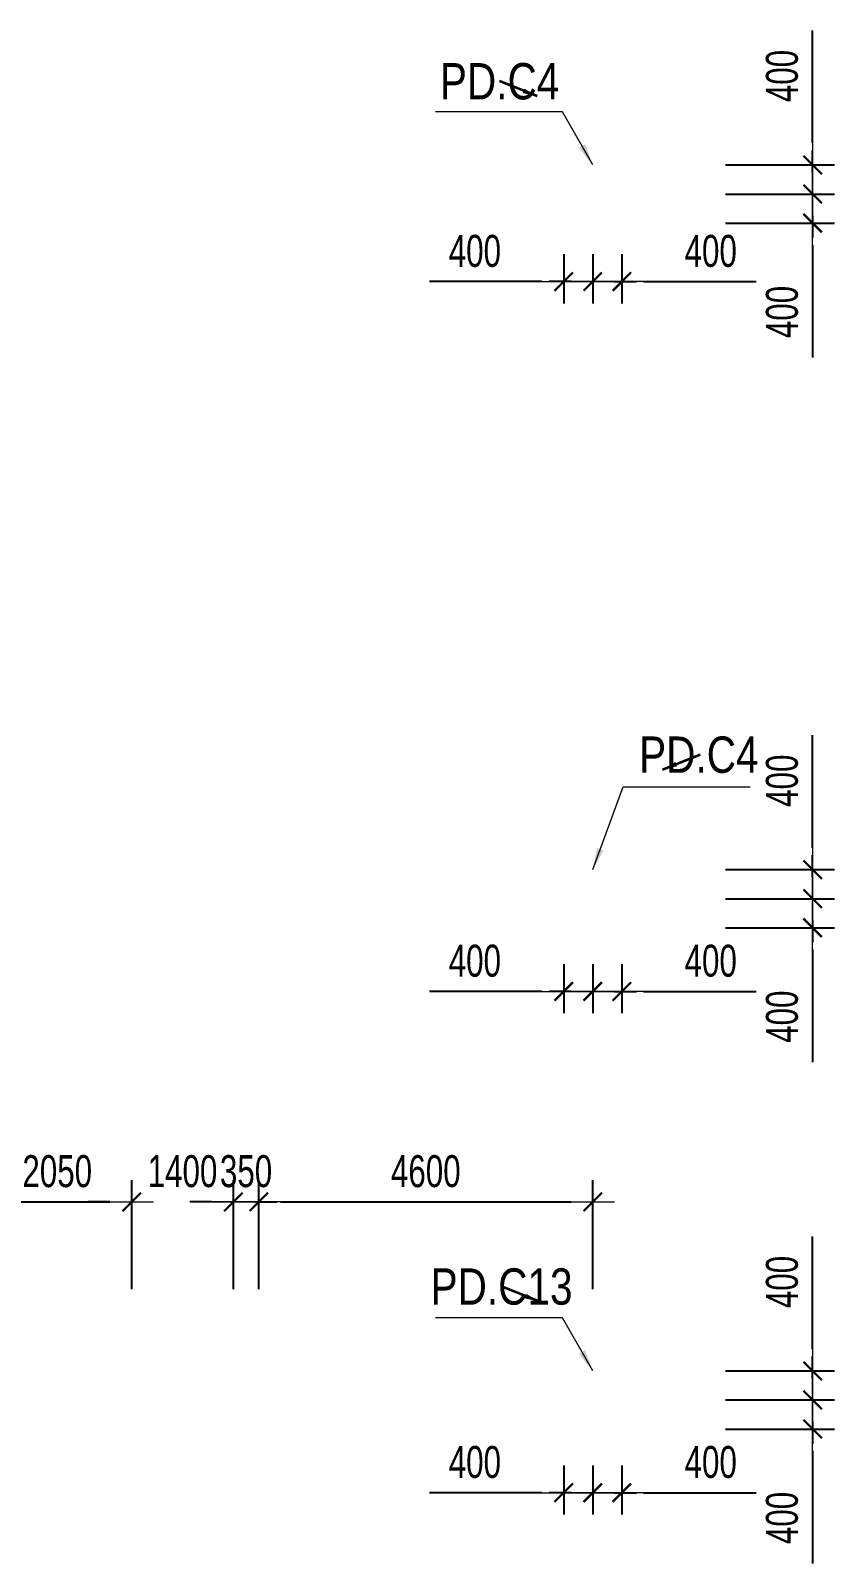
# Model space of a CAD drawing. Header units: millimetres. Extents: x -259680 to 286077, y 2206 to 90611.
# Drawn here: x 89659 to 100727, y 62451 to 83549 of the extents above; entities that cross this region are included whole.
import ezdxf
from ezdxf.enums import TextEntityAlignment as Align

# ---------------------------------------------------------------- set-up
doc = ezdxf.new("R2010")
doc.units = ezdxf.units.MM
doc.layers.get('Defpoints').update_dxf_attribs({"color": 151, "lineweight": 9})
for name, color, linetype, lineweight in [('$0$C1', 20, 'Continuous', 35), ('$1$NDC_S_ANNO', 7, 'Continuous', 20), ('$1$NDC_S_DIM', 1, 'Continuous', 15), ('NDC_S_DIM', 1, 'Continuous', 15)]:
    doc.layers.add(name, color=color, linetype=linetype, lineweight=lineweight)
doc.styles.add('$1$NDC_DIM', font='', dxfattribs={"width": 0.75})
doc.styles.add('$2$ARIAL', font='arial.ttf', dxfattribs={"width": 0.8})
doc.styles.add('NDC_DIM', font='', dxfattribs={"width": 0.75})
doc.styles.get('$1$NDC_DIM').set_extended_font_data('Dotum')
doc.styles.get('NDC_DIM').set_extended_font_data('Dotum')
doc.dimstyles.new('$0$NDC_dim_150', dxfattribs={"dimscale": 150, "dimtxt": 2.2, "dimasz": 1.5, "dimexe": 1.5, "dimexo": 2.5, "dimgap": 1, "dimtad": 1, "dimdec": 0, "dimzin": 0, "dimdsep": 46, "dimtxsty": '$1$NDC_DIM', "dimblk": '$1$DIMMARK', "dimcen": 0.09, "dimdle": 1.2, "dimclrd": 1, "dimclre": 1, "dimclrt": 3, "dimadec": 0, "dimazin": 0, "dimtfac": 1, "dimtdec": 0, "dimtix": 1, "dimtofl": 0, "dimtmove": 0, "dimatfit": 3, "dimfxl": 0, "dimtolj": 1, "dimtzin": 0, "dimarcsym": 0})
doc.dimstyles.new('$1$NDC_dim_iso', dxfattribs={"dimtxt": 2.2, "dimasz": 1, "dimexe": 1.5, "dimexo": 2.5, "dimgap": 1, "dimtad": 1, "dimdec": 0, "dimzin": 0, "dimdsep": 46, "dimtxsty": '$1$NDC_DIM', "dimblk": '$1$DIMMARK', "dimcen": 0.09, "dimdle": 1.2, "dimclrd": 1, "dimclre": 1, "dimclrt": 3, "dimadec": 0, "dimazin": 0, "dimtfac": 1, "dimtdec": 0, "dimtix": 1, "dimtofl": 0, "dimtmove": 0, "dimatfit": 3, "dimfxl": 0, "dimtolj": 1, "dimtzin": 0, "dimarcsym": 0})
doc.dimstyles.new('NDC_dim_200', dxfattribs={"dimscale": 200, "dimtxt": 2.2, "dimasz": 1.5, "dimexe": 1.5, "dimexo": 2.5, "dimgap": 1, "dimtad": 1, "dimdec": 0, "dimzin": 0, "dimdsep": 46, "dimtxsty": 'NDC_DIM', "dimblk": 'DIMMARK', "dimcen": 0.09, "dimdle": 1.2, "dimclrd": 1, "dimclre": 1, "dimclrt": 3, "dimadec": 0, "dimazin": 0, "dimtfac": 1, "dimtdec": 0, "dimtix": 1, "dimtofl": 0, "dimtmove": 0, "dimatfit": 3, "dimfxl": 0, "dimtolj": 1, "dimtzin": 0, "dimarcsym": 0})

# ---------------------------------------------------------------- blocks, each defined once
blk = doc.blocks.new('$1$DIMMARK')
at = {"layer": '$1$NDC_S_DIM', "color": 1}
blk.add_line((-1.5, 0), (1, 0), dxfattribs=at)
at = {"layer": '$1$NDC_S_DIM', "color": 2, "const_width": 0.1}
blk.add_lwpolyline([(-0.424, -0.424), (0.424, 0.424)], dxfattribs=at)
blk = doc.blocks.new('DIMMARK')
at = {"layer": 'NDC_S_DIM', "color": 1}
blk.add_line((-1.5, 0), (1, 0), dxfattribs=at)
at = {"layer": 'NDC_S_DIM', "color": 2, "const_width": 0.1}
blk.add_lwpolyline([(-0.424, -0.424), (0.424, 0.424)], dxfattribs=at)
blk = doc.blocks.new('*D1351')
at = {"layer": 'Defpoints', "color": 0, "ltscale": 100, "transparency": 16777216}
for p in [(97400, 64300), (97800, 64300), (97800, 63424)]:
    blk.add_point(p, dxfattribs=at)
at = {"layer": 'NDC_S_DIM', "color": 1, "lineweight": -2, "ltscale": 100, "transparency": 16777216}
for p, q in [((97400, 63800), (97400, 63124)), ((97800, 63800), (97800, 63124)), ((97100, 63424), (96800, 63424)), ((98100, 63424), (99649, 63424))]:
    blk.add_line(p, q, dxfattribs=at)
at = {"layer": 'NDC_S_DIM', "color": 1, "lineweight": -2, "ltscale": 100, "transparency": 16777216, "xscale": 300, "yscale": 300, "zscale": 300}
blk.add_blockref('DIMMARK', (97400, 63424), dxfattribs=at)
at = {"layer": 'NDC_S_DIM', "color": 1, "lineweight": -2, "ltscale": 100, "transparency": 16777216, "xscale": 300, "yscale": 300, "zscale": 300, "rotation": 180}
blk.add_blockref('DIMMARK', (97800, 63424), dxfattribs=at)
at = {"layer": 'NDC_S_DIM', "color": 3, "ltscale": 100, "transparency": 16777216, "insert": (99024, 63844), "char_height": 440, "attachment_point": 5, "style": 'NDC_DIM'}
blk.add_mtext('\\A1;400', dxfattribs=at)
blk = doc.blocks.new('*D1352')
at = {"layer": 'Defpoints', "color": 0, "ltscale": 100, "transparency": 16777216}
for p in [(97000, 64300), (97400, 64300), (97400, 63424)]:
    blk.add_point(p, dxfattribs=at)
at = {"layer": 'NDC_S_DIM', "color": 1, "lineweight": -2, "ltscale": 100, "transparency": 16777216}
for p, q in [((97000, 63800), (97000, 63124)), ((97400, 63800), (97400, 63124)), ((96700, 63424), (95151, 63424)), ((97700, 63424), (98000, 63424))]:
    blk.add_line(p, q, dxfattribs=at)
at = {"layer": 'NDC_S_DIM', "color": 1, "lineweight": -2, "ltscale": 100, "transparency": 16777216, "xscale": 300, "yscale": 300, "zscale": 300}
blk.add_blockref('DIMMARK', (97000, 63424), dxfattribs=at)
at = {"layer": 'NDC_S_DIM', "color": 1, "lineweight": -2, "ltscale": 100, "transparency": 16777216, "xscale": 300, "yscale": 300, "zscale": 300, "rotation": 180}
blk.add_blockref('DIMMARK', (97400, 63424), dxfattribs=at)
at = {"layer": 'NDC_S_DIM', "color": 3, "ltscale": 100, "transparency": 16777216, "insert": (95776, 63844), "char_height": 440, "attachment_point": 5, "style": 'NDC_DIM'}
blk.add_mtext('\\A1;400', dxfattribs=at)
blk = doc.blocks.new('*D1353')
at = {"layer": 'Defpoints', "color": 0, "ltscale": 100, "transparency": 16777216}
for p in [(97800, 65100), (100427, 65100), (97800, 64700)]:
    blk.add_point(p, dxfattribs=at)
at = {"layer": 'NDC_S_DIM', "color": 1, "lineweight": -2, "ltscale": 100, "transparency": 16777216}
for p, q in [((100427, 65400), (100427, 66949)), ((99227, 65100), (100727, 65100)), ((99227, 64700), (100727, 64700)), ((100427, 64400), (100427, 64100))]:
    blk.add_line(p, q, dxfattribs=at)
at = {"layer": 'NDC_S_DIM', "color": 1, "lineweight": -2, "ltscale": 100, "transparency": 16777216, "xscale": 300, "yscale": 300, "zscale": 300}
for p, rotation in [((100427, 65100), 270), ((100427, 64700), 90)]:
    blk.add_blockref('DIMMARK', p, dxfattribs=dict(at, rotation=rotation))
at = {"layer": 'NDC_S_DIM', "color": 3, "ltscale": 100, "transparency": 16777216, "insert": (100007, 66324), "char_height": 440, "attachment_point": 5, "rotation": 90, "style": 'NDC_DIM'}
blk.add_mtext('\\A1;400', dxfattribs=at)
blk = doc.blocks.new('*D1354')
at = {"layer": 'Defpoints', "color": 0, "ltscale": 100, "transparency": 16777216}
for p in [(97800, 64700), (100427, 64700), (97800, 64300)]:
    blk.add_point(p, dxfattribs=at)
at = {"layer": 'NDC_S_DIM', "color": 1, "lineweight": -2, "ltscale": 100, "transparency": 16777216}
for p, q in [((100427, 65000), (100427, 65300)), ((99227, 64700), (100727, 64700)), ((99227, 64300), (100727, 64300)), ((100427, 64000), (100427, 62451))]:
    blk.add_line(p, q, dxfattribs=at)
at = {"layer": 'NDC_S_DIM', "color": 1, "lineweight": -2, "ltscale": 100, "transparency": 16777216, "xscale": 300, "yscale": 300, "zscale": 300}
for p, rotation in [((100427, 64700), 270), ((100427, 64300), 90)]:
    blk.add_blockref('DIMMARK', p, dxfattribs=dict(at, rotation=rotation))
at = {"layer": 'NDC_S_DIM', "color": 3, "ltscale": 100, "transparency": 16777216, "insert": (100007, 63076), "char_height": 440, "attachment_point": 5, "rotation": 90, "style": 'NDC_DIM'}
blk.add_mtext('\\A1;400', dxfattribs=at)
blk = doc.blocks.new('*D1826')
at = {"layer": 'Defpoints', "color": 0, "ltscale": 100, "transparency": 16777216}
for p in [(97400, 71200), (97800, 71200), (97800, 70324)]:
    blk.add_point(p, dxfattribs=at)
at = {"layer": 'NDC_S_DIM', "color": 1, "lineweight": -2, "ltscale": 100, "transparency": 16777216}
for p, q in [((97400, 70700), (97400, 70024)), ((97800, 70700), (97800, 70024)), ((97100, 70324), (96800, 70324)), ((98100, 70324), (99649, 70324))]:
    blk.add_line(p, q, dxfattribs=at)
at = {"layer": 'NDC_S_DIM', "color": 1, "lineweight": -2, "ltscale": 100, "transparency": 16777216, "xscale": 300, "yscale": 300, "zscale": 300}
blk.add_blockref('DIMMARK', (97400, 70324), dxfattribs=at)
at = {"layer": 'NDC_S_DIM', "color": 1, "lineweight": -2, "ltscale": 100, "transparency": 16777216, "xscale": 300, "yscale": 300, "zscale": 300, "rotation": 180}
blk.add_blockref('DIMMARK', (97800, 70324), dxfattribs=at)
at = {"layer": 'NDC_S_DIM', "color": 3, "ltscale": 100, "transparency": 16777216, "insert": (99024, 70744), "char_height": 440, "attachment_point": 5, "style": 'NDC_DIM'}
blk.add_mtext('\\A1;400', dxfattribs=at)
blk = doc.blocks.new('*D1827')
at = {"layer": 'Defpoints', "color": 0, "ltscale": 100, "transparency": 16777216}
for p in [(97000, 71200), (97400, 71200), (97400, 70324)]:
    blk.add_point(p, dxfattribs=at)
at = {"layer": 'NDC_S_DIM', "color": 1, "lineweight": -2, "ltscale": 100, "transparency": 16777216}
for p, q in [((97000, 70700), (97000, 70024)), ((97400, 70700), (97400, 70024)), ((96700, 70324), (95151, 70324)), ((97700, 70324), (98000, 70324))]:
    blk.add_line(p, q, dxfattribs=at)
at = {"layer": 'NDC_S_DIM', "color": 1, "lineweight": -2, "ltscale": 100, "transparency": 16777216, "xscale": 300, "yscale": 300, "zscale": 300}
blk.add_blockref('DIMMARK', (97000, 70324), dxfattribs=at)
at = {"layer": 'NDC_S_DIM', "color": 1, "lineweight": -2, "ltscale": 100, "transparency": 16777216, "xscale": 300, "yscale": 300, "zscale": 300, "rotation": 180}
blk.add_blockref('DIMMARK', (97400, 70324), dxfattribs=at)
at = {"layer": 'NDC_S_DIM', "color": 3, "ltscale": 100, "transparency": 16777216, "insert": (95776, 70744), "char_height": 440, "attachment_point": 5, "style": 'NDC_DIM'}
blk.add_mtext('\\A1;400', dxfattribs=at)
blk = doc.blocks.new('*D1828')
at = {"layer": 'Defpoints', "color": 0, "ltscale": 100, "transparency": 16777216}
for p in [(97800, 72000), (100427, 72000), (97800, 71600)]:
    blk.add_point(p, dxfattribs=at)
at = {"layer": 'NDC_S_DIM', "color": 1, "lineweight": -2, "ltscale": 100, "transparency": 16777216}
for p, q in [((100427, 72300), (100427, 73849)), ((99227, 72000), (100727, 72000)), ((99227, 71600), (100727, 71600)), ((100427, 71300), (100427, 71000))]:
    blk.add_line(p, q, dxfattribs=at)
at = {"layer": 'NDC_S_DIM', "color": 1, "lineweight": -2, "ltscale": 100, "transparency": 16777216, "xscale": 300, "yscale": 300, "zscale": 300}
for p, rotation in [((100427, 72000), 270), ((100427, 71600), 90)]:
    blk.add_blockref('DIMMARK', p, dxfattribs=dict(at, rotation=rotation))
at = {"layer": 'NDC_S_DIM', "color": 3, "ltscale": 100, "transparency": 16777216, "insert": (100007, 73224), "char_height": 440, "attachment_point": 5, "rotation": 90, "style": 'NDC_DIM'}
blk.add_mtext('\\A1;400', dxfattribs=at)
blk = doc.blocks.new('*D1829')
at = {"layer": 'Defpoints', "color": 0, "ltscale": 100, "transparency": 16777216}
for p in [(97800, 71600), (100427, 71600), (97800, 71200)]:
    blk.add_point(p, dxfattribs=at)
at = {"layer": 'NDC_S_DIM', "color": 1, "lineweight": -2, "ltscale": 100, "transparency": 16777216}
for p, q in [((100427, 71900), (100427, 72200)), ((99227, 71600), (100727, 71600)), ((99227, 71200), (100727, 71200)), ((100427, 70900), (100427, 69351))]:
    blk.add_line(p, q, dxfattribs=at)
at = {"layer": 'NDC_S_DIM', "color": 1, "lineweight": -2, "ltscale": 100, "transparency": 16777216, "xscale": 300, "yscale": 300, "zscale": 300}
for p, rotation in [((100427, 71600), 270), ((100427, 71200), 90)]:
    blk.add_blockref('DIMMARK', p, dxfattribs=dict(at, rotation=rotation))
at = {"layer": 'NDC_S_DIM', "color": 3, "ltscale": 100, "transparency": 16777216, "insert": (100007, 69976), "char_height": 440, "attachment_point": 5, "rotation": 90, "style": 'NDC_DIM'}
blk.add_mtext('\\A1;400', dxfattribs=at)
blk = doc.blocks.new('*D1947')
at = {"layer": 'Defpoints', "color": 0, "ltscale": 100, "transparency": 16777216}
for p in [(97400, 80970), (97800, 80970), (97800, 80094)]:
    blk.add_point(p, dxfattribs=at)
at = {"layer": 'NDC_S_DIM', "color": 1, "lineweight": -2, "ltscale": 100, "transparency": 16777216}
for p, q in [((97400, 80470), (97400, 79794)), ((97800, 80470), (97800, 79794)), ((97100, 80094), (96800, 80094)), ((98100, 80094), (99649, 80094))]:
    blk.add_line(p, q, dxfattribs=at)
at = {"layer": 'NDC_S_DIM', "color": 1, "lineweight": -2, "ltscale": 100, "transparency": 16777216, "xscale": 300, "yscale": 300, "zscale": 300}
blk.add_blockref('DIMMARK', (97400, 80094), dxfattribs=at)
at = {"layer": 'NDC_S_DIM', "color": 1, "lineweight": -2, "ltscale": 100, "transparency": 16777216, "xscale": 300, "yscale": 300, "zscale": 300, "rotation": 180}
blk.add_blockref('DIMMARK', (97800, 80094), dxfattribs=at)
at = {"layer": 'NDC_S_DIM', "color": 3, "ltscale": 100, "transparency": 16777216, "insert": (99024, 80514), "char_height": 440, "attachment_point": 5, "style": 'NDC_DIM'}
blk.add_mtext('\\A1;400', dxfattribs=at)
blk = doc.blocks.new('*D1948')
at = {"layer": 'Defpoints', "color": 0, "ltscale": 100, "transparency": 16777216}
for p in [(97000, 80970), (97400, 80970), (97400, 80094)]:
    blk.add_point(p, dxfattribs=at)
at = {"layer": 'NDC_S_DIM', "color": 1, "lineweight": -2, "ltscale": 100, "transparency": 16777216}
for p, q in [((97000, 80470), (97000, 79794)), ((97400, 80470), (97400, 79794)), ((96700, 80094), (95151, 80094)), ((97700, 80094), (98000, 80094))]:
    blk.add_line(p, q, dxfattribs=at)
at = {"layer": 'NDC_S_DIM', "color": 1, "lineweight": -2, "ltscale": 100, "transparency": 16777216, "xscale": 300, "yscale": 300, "zscale": 300}
blk.add_blockref('DIMMARK', (97000, 80094), dxfattribs=at)
at = {"layer": 'NDC_S_DIM', "color": 1, "lineweight": -2, "ltscale": 100, "transparency": 16777216, "xscale": 300, "yscale": 300, "zscale": 300, "rotation": 180}
blk.add_blockref('DIMMARK', (97400, 80094), dxfattribs=at)
at = {"layer": 'NDC_S_DIM', "color": 3, "ltscale": 100, "transparency": 16777216, "insert": (95776, 80514), "char_height": 440, "attachment_point": 5, "style": 'NDC_DIM'}
blk.add_mtext('\\A1;400', dxfattribs=at)
blk = doc.blocks.new('*D1949')
at = {"layer": 'Defpoints', "color": 0, "ltscale": 100, "transparency": 16777216}
for p in [(97800, 81700), (100427, 81700), (97800, 81300)]:
    blk.add_point(p, dxfattribs=at)
at = {"layer": 'NDC_S_DIM', "color": 1, "lineweight": -2, "ltscale": 100, "transparency": 16777216}
for p, q in [((100427, 82000), (100427, 83549)), ((99227, 81700), (100727, 81700)), ((99227, 81300), (100727, 81300)), ((100427, 81000), (100427, 80700))]:
    blk.add_line(p, q, dxfattribs=at)
at = {"layer": 'NDC_S_DIM', "color": 1, "lineweight": -2, "ltscale": 100, "transparency": 16777216, "xscale": 300, "yscale": 300, "zscale": 300}
for p, rotation in [((100427, 81700), 270), ((100427, 81300), 90)]:
    blk.add_blockref('DIMMARK', p, dxfattribs=dict(at, rotation=rotation))
at = {"layer": 'NDC_S_DIM', "color": 3, "ltscale": 100, "transparency": 16777216, "insert": (100007, 82924), "char_height": 440, "attachment_point": 5, "rotation": 90, "style": 'NDC_DIM'}
blk.add_mtext('\\A1;400', dxfattribs=at)
blk = doc.blocks.new('*D1950')
at = {"layer": 'Defpoints', "color": 0, "ltscale": 100, "transparency": 16777216}
for p in [(97800, 81300), (100427, 81300), (97800, 80900)]:
    blk.add_point(p, dxfattribs=at)
at = {"layer": 'NDC_S_DIM', "color": 1, "lineweight": -2, "ltscale": 100, "transparency": 16777216}
for p, q in [((100427, 81600), (100427, 81900)), ((99227, 81300), (100727, 81300)), ((99227, 80900), (100727, 80900)), ((100427, 80600), (100427, 79051))]:
    blk.add_line(p, q, dxfattribs=at)
at = {"layer": 'NDC_S_DIM', "color": 1, "lineweight": -2, "ltscale": 100, "transparency": 16777216, "xscale": 300, "yscale": 300, "zscale": 300}
for p, rotation in [((100427, 81300), 270), ((100427, 80900), 90)]:
    blk.add_blockref('DIMMARK', p, dxfattribs=dict(at, rotation=rotation))
at = {"layer": 'NDC_S_DIM', "color": 3, "ltscale": 100, "transparency": 16777216, "insert": (100007, 79676), "char_height": 440, "attachment_point": 5, "rotation": 90, "style": 'NDC_DIM'}
blk.add_mtext('\\A1;400', dxfattribs=at)
blk = doc.blocks.new('*D2104')
at = {"layer": 'Defpoints', "color": 0, "ltscale": 100, "transparency": 16777216}
for p in [(91050, 67427), (89000, 64200), (91050, 64200)]:
    blk.add_point(p, dxfattribs=at)
at = {"layer": 'NDC_S_DIM', "color": 1, "lineweight": -2, "ltscale": 100, "transparency": 16777216}
for p, q in [((89000, 66227), (89000, 67727)), ((91050, 66227), (91050, 67727)), ((89300, 67427), (90750, 67427))]:
    blk.add_line(p, q, dxfattribs=at)
at = {"layer": 'NDC_S_DIM', "color": 1, "lineweight": -2, "ltscale": 100, "transparency": 16777216, "xscale": 300, "yscale": 300, "zscale": 300, "rotation": 180}
blk.add_blockref('DIMMARK', (89000, 67427), dxfattribs=at)
at = {"layer": 'NDC_S_DIM', "color": 1, "lineweight": -2, "ltscale": 100, "transparency": 16777216, "xscale": 300, "yscale": 300, "zscale": 300}
blk.add_blockref('DIMMARK', (91050, 67427), dxfattribs=at)
at = {"layer": 'NDC_S_DIM', "color": 3, "ltscale": 100, "transparency": 16777216, "insert": (90025, 67847), "char_height": 440, "attachment_point": 5, "style": 'NDC_DIM'}
blk.add_mtext('\\A1;2050', dxfattribs=at)
blk = doc.blocks.new('*D2105')
at = {"layer": 'Defpoints', "color": 0, "ltscale": 100, "transparency": 16777216}
for p in [(92450, 67427), (91050, 64200), (92450, 64200)]:
    blk.add_point(p, dxfattribs=at)
at = {"layer": 'NDC_S_DIM', "color": 1, "lineweight": -2, "ltscale": 100, "transparency": 16777216}
for p, q in [((91050, 66227), (91050, 67727)), ((92450, 66227), (92450, 67727)), ((90750, 67427), (90450, 67427)), ((92750, 67427), (93050, 67427))]:
    blk.add_line(p, q, dxfattribs=at)
at = {"layer": 'NDC_S_DIM', "color": 1, "lineweight": -2, "ltscale": 100, "transparency": 16777216, "xscale": 300, "yscale": 300, "zscale": 300}
blk.add_blockref('DIMMARK', (91050, 67427), dxfattribs=at)
at = {"layer": 'NDC_S_DIM', "color": 1, "lineweight": -2, "ltscale": 100, "transparency": 16777216, "xscale": 300, "yscale": 300, "zscale": 300, "rotation": 180}
blk.add_blockref('DIMMARK', (92450, 67427), dxfattribs=at)
at = {"layer": 'NDC_S_DIM', "color": 3, "ltscale": 100, "transparency": 16777216, "insert": (91750, 67847), "char_height": 440, "attachment_point": 5, "style": 'NDC_DIM'}
blk.add_mtext('\\A1;1400', dxfattribs=at)
blk = doc.blocks.new('*D2106')
at = {"layer": 'Defpoints', "color": 0, "ltscale": 100, "transparency": 16777216}
for p in [(97400, 67427), (92800, 64200), (97400, 64200)]:
    blk.add_point(p, dxfattribs=at)
at = {"layer": 'NDC_S_DIM', "color": 1, "lineweight": -2, "ltscale": 100, "transparency": 16777216}
for p, q in [((92800, 66227), (92800, 67727)), ((97400, 66227), (97400, 67727)), ((93100, 67427), (97100, 67427))]:
    blk.add_line(p, q, dxfattribs=at)
at = {"layer": 'NDC_S_DIM', "color": 1, "lineweight": -2, "ltscale": 100, "transparency": 16777216, "xscale": 300, "yscale": 300, "zscale": 300, "rotation": 180}
blk.add_blockref('DIMMARK', (92800, 67427), dxfattribs=at)
at = {"layer": 'NDC_S_DIM', "color": 1, "lineweight": -2, "ltscale": 100, "transparency": 16777216, "xscale": 300, "yscale": 300, "zscale": 300}
blk.add_blockref('DIMMARK', (97400, 67427), dxfattribs=at)
at = {"layer": 'NDC_S_DIM', "color": 3, "ltscale": 100, "transparency": 16777216, "insert": (95100, 67847), "char_height": 440, "attachment_point": 5, "style": 'NDC_DIM'}
blk.add_mtext('\\A1;4600', dxfattribs=at)
blk = doc.blocks.new('*D2143')
at = {"layer": 'Defpoints', "color": 0, "ltscale": 100, "transparency": 16777216}
for p in [(92800, 67427), (92450, 64200), (92800, 64200)]:
    blk.add_point(p, dxfattribs=at)
at = {"layer": 'NDC_S_DIM', "color": 1, "lineweight": -2, "ltscale": 100, "transparency": 16777216}
for p, q in [((92450, 66227), (92450, 67727)), ((92800, 66227), (92800, 67727)), ((92150, 67427), (91850, 67427)), ((93100, 67427), (93400, 67427))]:
    blk.add_line(p, q, dxfattribs=at)
at = {"layer": 'NDC_S_DIM', "color": 1, "lineweight": -2, "ltscale": 100, "transparency": 16777216, "xscale": 300, "yscale": 300, "zscale": 300}
blk.add_blockref('DIMMARK', (92450, 67427), dxfattribs=at)
at = {"layer": 'NDC_S_DIM', "color": 1, "lineweight": -2, "ltscale": 100, "transparency": 16777216, "xscale": 300, "yscale": 300, "zscale": 300, "rotation": 180}
blk.add_blockref('DIMMARK', (92800, 67427), dxfattribs=at)
at = {"layer": 'NDC_S_DIM', "color": 3, "ltscale": 100, "transparency": 16777216, "insert": (92625, 67847), "char_height": 440, "attachment_point": 5, "style": 'NDC_DIM'}
blk.add_mtext('\\A1;350', dxfattribs=at)
blk = doc.blocks.new('*U212')
at = {"layer": '$1$NDC_S_ANNO', "ltscale": 0.8, "style": '$2$ARIAL', "width": 0.8}
blk.add_attdef('TEN', text='', height=2.5, dxfattribs=at).set_placement((-2.58, 1.03), align=Align.MIDDLE_CENTER)
at = {"layer": '$1$NDC_S_ANNO', "ltscale": 0.8, "style": '$2$ARIAL', "width": 0.8, "flags": 1}
blk.add_attdef('CHU_THICH', text='', height=2.5, dxfattribs=at).set_placement((0, 0), align=Align.MIDDLE_CENTER)
at = {"layer": 'Defpoints'}
blk.add_leader([(0, 0), (-2.58, 1.03)], dimstyle='$1$NDC_dim_iso', override={"dimgap": 0.625, "dimtad": 0}, dxfattribs=at)
blk = doc.blocks.new('$0$co t check')
at = {"layer": '$0$C1', "xscale": 200, "yscale": 200, "zscale": 200}
for p, values in [((94592, 82646), {'TEN': 'PD.C4'}), ((94619, 66056), {'TEN': 'PD.C13'})]:
    blk.add_blockref('*U212', p, dxfattribs=at).add_auto_attribs(values)
at = {"layer": '$0$C1'}
ref = blk.add_blockref('*U212', (96320, 73378), dxfattribs=dict(at, xscale=-200, yscale=200, zscale=200))
ref.add_attrib('TEN', 'PD.C4', dxfattribs={"layer": '$1$NDC_S_ANNO', "ltscale": 0.8, "height": 500, "style": '$2$ARIAL', "width": 0.8}).set_placement((96820, 73583), align=Align.MIDDLE_CENTER)
for points in [[(95359, 81700), (94942, 82432), (93193, 82432)], [(95359, 72000), (95776, 73139), (97526, 73139)], [(95359, 65100), (94942, 65832), (93193, 65832)]]:
    blk.add_leader(points, dimstyle='$0$NDC_dim_150', override={"dimasz": 2, "dimgap": 1, "dimtad": 0}, dxfattribs=at)

msp = doc.modelspace()

# ---------------------------------------------------------------- block references
at = {"layer": '$1$NDC_S_DIM'}
msp.add_blockref('$0$co t check', (2040.6, 0), dxfattribs=at)

# ---------------------------------------------------------------- dimensions: what is measured, and where the dimension line sits
at = {"layer": 'NDC_S_DIM', "ltscale": 100}
for base, p1, p2, picture, middle in [((100426.7, 81700), (97800, 81300), (97800, 81700), '*D1949', (100426.7, 82924.3)), ((100426.7, 81300), (97800, 80900), (97800, 81300), '*D1950', (100426.7, 79675.7)), ((100426.7, 72000), (97800, 71600), (97800, 72000), '*D1828', (100426.7, 73224.3)), ((100426.7, 71600), (97800, 71200), (97800, 71600), '*D1829', (100426.7, 69975.7)), ((100426.7, 65100), (97800, 64700), (97800, 65100), '*D1353', (100426.7, 66324.3)), ((100426.7, 64700), (97800, 64300), (97800, 64700), '*D1354', (100426.7, 63075.7))]:
    dim = msp.add_linear_dim(base=base, p1=p1, p2=p2, angle=90, dimstyle='NDC_dim_200', dxfattribs=at)
    dim.commit()
    dim.dimension.update_dxf_attribs({"geometry": picture, "text_midpoint": middle, "dimtype": 160})
for base, p1, p2, picture, middle in [((97400, 80094.4), (97000, 80970), (97400, 80970), '*D1948', (95775.7, 80094.4)), ((97800, 80094.4), (97400, 80970), (97800, 80970), '*D1947', (99024.3, 80094.4)), ((97400, 70324.4), (97000, 71200), (97400, 71200), '*D1827', (95775.7, 70324.4)), ((97800, 70324.4), (97400, 71200), (97800, 71200), '*D1826', (99024.3, 70324.4)), ((97400, 63424.4), (97000, 64300), (97400, 64300), '*D1352', (95775.7, 63424.4)), ((97800, 63424.4), (97400, 64300), (97800, 64300), '*D1351', (99024.3, 63424.4))]:
    dim = msp.add_linear_dim(base=base, p1=p1, p2=p2, dimstyle='NDC_dim_200', dxfattribs=at)
    dim.commit()
    dim.dimension.update_dxf_attribs({"geometry": picture, "text_midpoint": middle, "dimtype": 160})
for base, p1, p2, picture, middle in [((91050, 67427.5), (89000, 64200), (91050, 64200), '*D2104', (90025, 67847.5)), ((92450, 67427.5), (91050, 64200), (92450, 64200), '*D2105', (91750, 67847.5)), ((92800, 67427.5), (92450, 64200), (92800, 64200), '*D2143', (92625, 67847.5)), ((97400, 67427.5), (92800, 64200), (97400, 64200), '*D2106', (95100, 67847.5))]:
    dim = msp.add_linear_dim(base=base, p1=p1, p2=p2, dimstyle='NDC_dim_200', dxfattribs=at)
    dim.commit()
    dim.dimension.update_dxf_attribs({"geometry": picture, "text_midpoint": middle})

doc.saveas('drawing.dxf')
